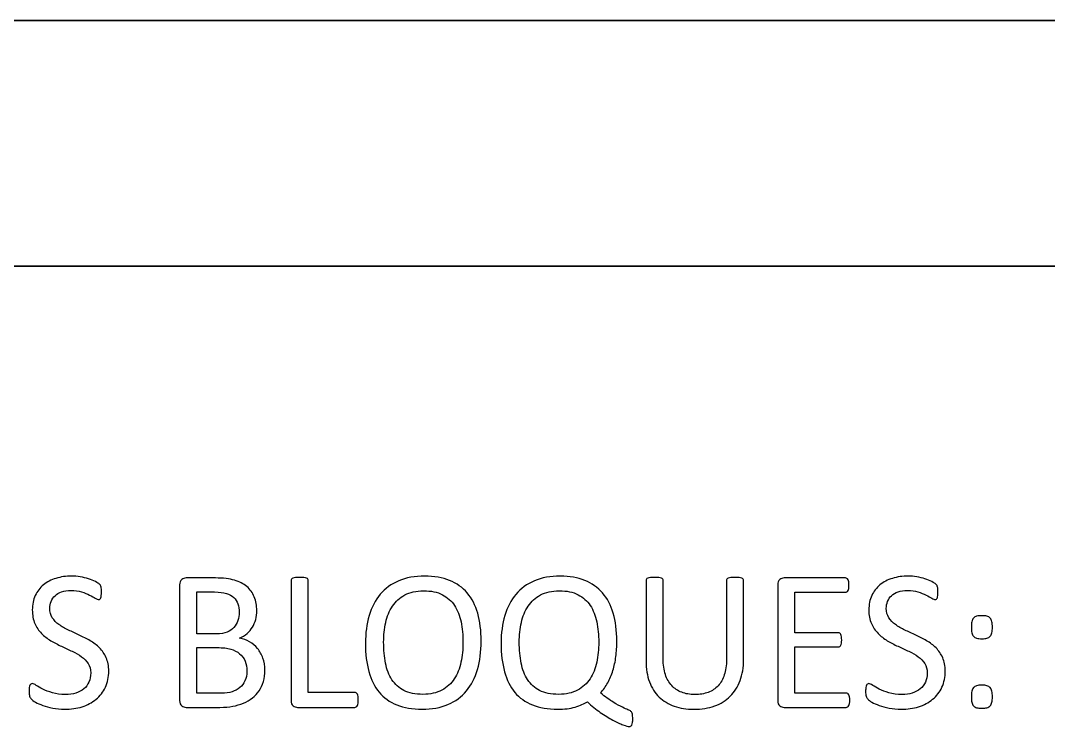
# Model space of a CAD drawing. Extents: x 699 to 13006, y 967 to 6587.
# Drawn here: x 5982 to 6585, y 3001 to 3415 of the extents above; entities that cross this region are included whole.
import ezdxf

# ---------------------------------------------------------------- set-up
doc = ezdxf.new("R2010")
doc.units = 0
doc.layers.add('Plantilla_LASERCUT_Illustrator_V2.0', color=7, linetype='CONTINUOUS')

msp = doc.modelspace()

# ---------------------------------------------------------------- linework, layer by layer
at = {"layer": 'Plantilla_LASERCUT_Illustrator_V2.0', "color": 7}
for points in [[(5335.145367, 3415.04674), (5335.145367, 3415.04674), (9154.930271, 3415.04674)], [(5335.145367, 3271.046743), (5335.145367, 3271.046743), (8947.684276, 3271.046743)], [(6250.253744, 3067.638548)], [(6109.748247, 3063.420248)], [(6551.425636, 3062.716648)], [(6032.636549, 3041.622849)], [(6124.482247, 3041.359249)], [(6522.597537, 3041.622849)], [(6240.440744, 3038.956549)], [(6319.951342, 3038.986049)], [(6113.937247, 3028.117249)], [(6180.146345, 3018.91785)], [(6468.017438, 3018.65415)], [(6551.425636, 3021.993649)], [(6340.810341, 3008.57605)]]:
    msp.add_lwpolyline(points, close=True, dxfattribs=at)
for points in [[(6075.673248, 3084.250248), (6075.673248, 3016.63225)], [(6096.650248, 3088.351248), (6079.423248, 3088.351248)], [(6140.947346, 3086.827848), (6140.947346, 3016.63285)], [(6178.212346, 3021.261849), (6151.025346, 3021.261849), (6151.025346, 3086.827848)], [(6348.837641, 3086.827948), (6348.837641, 3039.776949)], [(6358.857641, 3041.007949), (6358.857641, 3086.827948)], [(6395.94664, 3086.827948), (6395.94664, 3040.479949)], [(6405.96664, 3040.538949), (6405.96664, 3086.827948)], [(6425.947439, 3084.250148), (6425.947439, 3016.63315)], [(6465.673438, 3088.351148), (6429.697439, 3088.351148)], [(6097.150248, 3055.597249), (6085.693248, 3055.597249), (6085.693248, 3080.148248), (6096.098248, 3080.148248)], [(6461.455438, 3056.183149), (6436.025439, 3056.183149), (6436.025439, 3079.972148), (6465.673438, 3079.972148)], [(6100.312247, 3020.851249), (6085.693248, 3020.851249), (6085.693248, 3047.570249), (6097.739248, 3047.570249)], [(6466.083438, 3020.910149), (6436.025439, 3020.910149), (6436.025439, 3048.039149), (6461.455438, 3048.039149)], [(6079.423248, 3012.53125), (6099.228248, 3012.53125)], [(6144.697346, 3012.53085), (6178.212346, 3012.53085)], [(6429.697439, 3012.53115), (6466.083438, 3012.53115)]]:
    msp.add_lwpolyline(points, dxfattribs=at)
for points in [[(6012.39255, 3089.464848), (6009.11155, 3089.464848), (6006.05355, 3089.024848), (6003.22255, 3088.145848)], [(6017.46055, 3089.024848), (6015.76155, 3089.317848), (6014.07155, 3089.464848), (6012.39255, 3089.464848)], [(6022.265549, 3087.852848), (6020.761549, 3088.341848), (6019.15955, 3088.731848), (6017.46055, 3089.024848)], [(6143.583346, 3088.556848), (6142.919346, 3088.458848), (6142.392346, 3088.341848), (6142.001346, 3088.204848)], [(6145.986346, 3088.702848), (6145.048346, 3088.702848), (6144.247346, 3088.652848), (6143.583346, 3088.556848)], [(6148.417346, 3088.556848), (6147.773346, 3088.652848), (6146.962346, 3088.702848), (6145.986346, 3088.702848)], [(6149.970346, 3088.204848), (6149.579346, 3088.341848), (6149.062346, 3088.458848), (6148.417346, 3088.556848)], [(6219.169745, 3089.464548), (6213.387745, 3089.464548), (6208.329745, 3088.535548), (6203.993745, 3086.681548)], [(6233.759744, 3086.945548), (6229.618744, 3088.623548), (6224.754744, 3089.464548), (6219.169745, 3089.464548)], [(6298.622343, 3089.465048), (6292.841343, 3089.465048), (6287.783343, 3088.536048), (6283.447343, 3086.681048)], [(6312.949342, 3086.945048), (6308.827342, 3088.624048), (6304.052342, 3089.465048), (6298.622343, 3089.465048)], [(6351.415641, 3088.556948), (6350.790641, 3088.458948), (6350.282641, 3088.341948), (6349.892641, 3088.204948)], [(6353.876641, 3088.702948), (6352.860641, 3088.702948), (6352.040641, 3088.652948), (6351.415641, 3088.556948)], [(6356.278641, 3088.556948), (6355.614641, 3088.652948), (6354.814641, 3088.702948), (6353.876641, 3088.702948)], [(6357.831641, 3088.204948), (6357.460641, 3088.341948), (6356.942641, 3088.458948), (6356.278641, 3088.556948)], [(6398.55464, 3088.556948), (6397.90964, 3088.458948), (6397.39164, 3088.341948), (6397.00164, 3088.204948)], [(6400.98664, 3088.702948), (6400.00864, 3088.702948), (6399.19864, 3088.652948), (6398.55464, 3088.556948)], [(6403.35964, 3088.556948), (6402.71464, 3088.652948), (6401.92364, 3088.702948), (6400.98664, 3088.702948)], [(6404.88264, 3088.204948), (6404.51064, 3088.341948), (6404.00364, 3088.458948), (6403.35964, 3088.556948)], [(6502.353537, 3089.464848), (6499.072538, 3089.464848), (6496.014538, 3089.024848), (6493.183538, 3088.145848)], [(6507.421537, 3089.024848), (6505.722537, 3089.317848), (6504.032537, 3089.464848), (6502.353537, 3089.464848)], [(6512.226537, 3087.852848), (6510.722537, 3088.341848), (6509.120537, 3088.731848), (6507.421537, 3089.024848)], [(5995.89855, 3084.308848), (5993.84755, 3082.628848), (5992.24555, 3080.548848), (5991.09355, 3078.067848)], [(6003.22255, 3088.145848), (6000.38955, 3087.267848), (5997.94855, 3085.986848), (5995.89855, 3084.308848)], [(6026.279549, 3086.212848), (6025.107549, 3086.817848), (6023.768549, 3087.363848), (6022.265549, 3087.852848)], [(6028.593549, 3084.747848), (6028.221549, 3085.118848), (6027.450549, 3085.605848), (6026.279549, 3086.212848)], [(6029.325549, 3083.868848), (6029.208549, 3084.082848), (6028.964549, 3084.375848), (6028.593549, 3084.747848)], [(6029.618549, 3083.048848), (6029.540549, 3083.379848), (6029.443549, 3083.653848), (6029.325549, 3083.868848)], [(6029.794549, 3081.847848), (6029.755549, 3082.315848), (6029.696549, 3082.716848), (6029.618549, 3083.048848)], [(6076.875248, 3087.443248), (6076.073248, 3086.837248), (6075.673248, 3085.773248), (6075.673248, 3084.250248)], [(6079.423248, 3088.351248), (6078.524248, 3088.351248), (6077.675248, 3088.048248), (6076.875248, 3087.443248)], [(6107.783247, 3087.062248), (6104.892247, 3087.921248), (6101.181247, 3088.351248), (6096.650248, 3088.351248)], [(6115.019247, 3083.312248), (6113.086247, 3084.953248), (6110.673247, 3086.203248), (6107.783247, 3087.062248)], [(6119.384247, 3077.277248), (6118.407247, 3079.659248), (6116.953247, 3081.672248), (6115.019247, 3083.312248)], [(6141.181346, 3087.647848), (6141.024346, 3087.413848), (6140.947346, 3087.140848), (6140.947346, 3086.827848)], [(6142.001346, 3088.204848), (6141.610346, 3088.066848), (6141.337346, 3087.882848), (6141.181346, 3087.647848)], [(6150.791346, 3087.647848), (6150.634346, 3087.882848), (6150.360346, 3088.066848), (6149.970346, 3088.204848)], [(6151.025346, 3086.827848), (6151.025346, 3087.140848), (6150.946346, 3087.413848), (6150.791346, 3087.647848)], [(6203.993745, 3086.681548), (6199.657745, 3084.825548), (6196.044745, 3082.189548), (6193.153745, 3078.771548)], [(6244.101744, 3079.591548), (6241.347744, 3082.814548), (6237.899744, 3085.265548), (6233.759744, 3086.945548)], [(6283.447343, 3086.681048), (6279.111343, 3084.826048), (6275.497343, 3082.189048), (6272.607343, 3078.771048)], [(6323.320342, 3079.592048), (6320.526342, 3082.814048), (6317.069342, 3085.265048), (6312.949342, 3086.945048)], [(6349.071641, 3087.647948), (6348.915641, 3087.413948), (6348.837641, 3087.139948), (6348.837641, 3086.827948)], [(6349.892641, 3088.204948), (6349.501641, 3088.066948), (6349.227641, 3087.882948), (6349.071641, 3087.647948)], [(6358.622641, 3087.647948), (6358.466641, 3087.882948), (6358.202641, 3088.066948), (6357.831641, 3088.204948)], [(6358.857641, 3086.827948), (6358.857641, 3087.139948), (6358.778641, 3087.413948), (6358.622641, 3087.647948)], [(6396.18164, 3087.647948), (6396.02464, 3087.413948), (6395.94664, 3087.139948), (6395.94664, 3086.827948)], [(6397.00164, 3088.204948), (6396.61064, 3088.066948), (6396.33764, 3087.882948), (6396.18164, 3087.647948)], [(6405.70264, 3087.647948), (6405.52764, 3087.882948), (6405.25364, 3088.066948), (6404.88264, 3088.204948)], [(6405.96664, 3086.827948), (6405.96664, 3087.139948), (6405.87864, 3087.413948), (6405.70264, 3087.647948)], [(6427.148439, 3087.443148), (6426.347439, 3086.837148), (6425.947439, 3085.773148), (6425.947439, 3084.250148)], [(6429.697439, 3088.351148), (6428.798439, 3088.351148), (6427.948439, 3088.049148), (6427.148439, 3087.443148)], [(6466.523438, 3088.117148), (6466.268438, 3088.272148), (6465.985438, 3088.351148), (6465.673438, 3088.351148)], [(6467.138438, 3087.355148), (6466.981438, 3087.707148), (6466.776438, 3087.961148), (6466.523438, 3088.117148)], [(6467.519438, 3086.037148), (6467.421438, 3086.564148), (6467.294438, 3087.004148), (6467.138438, 3087.355148)], [(6467.665438, 3084.074148), (6467.665438, 3084.855148), (6467.616438, 3085.509148), (6467.519438, 3086.037148)], [(6467.519438, 3082.228148), (6467.616438, 3082.756148), (6467.665438, 3083.371148), (6467.665438, 3084.074148)], [(6485.859538, 3084.308848), (6483.808538, 3082.628848), (6482.206538, 3080.548848), (6481.054538, 3078.067848)], [(6493.183538, 3088.145848), (6490.350538, 3087.267848), (6487.909538, 3085.986848), (6485.859538, 3084.308848)], [(6516.240537, 3086.212848), (6515.068537, 3086.817848), (6513.729537, 3087.363848), (6512.226537, 3087.852848)], [(6518.554537, 3084.747848), (6518.182537, 3085.118848), (6517.411537, 3085.605848), (6516.240537, 3086.212848)], [(6519.286537, 3083.868848), (6519.169537, 3084.082848), (6518.925537, 3084.375848), (6518.554537, 3084.747848)], [(6519.579537, 3083.048848), (6519.501537, 3083.379848), (6519.404537, 3083.653848), (6519.286537, 3083.868848)], [(6519.755537, 3081.847848), (6519.716537, 3082.315848), (6519.657537, 3082.716848), (6519.579537, 3083.048848)], [(5991.09355, 3078.067848), (5989.94055, 3075.586848), (5989.36555, 3072.765848), (5989.36555, 3069.601848)], [(6000.38055, 3074.640848), (6000.88755, 3075.929848), (6001.64955, 3077.042848), (6002.66555, 3077.979848)], [(6002.66555, 3077.979848), (6003.68055, 3078.917848), (6004.96955, 3079.669848), (6006.53255, 3080.235848)], [(6006.53255, 3080.235848), (6008.09455, 3080.801848), (6009.93155, 3081.085848), (6012.04055, 3081.085848)], [(6012.04055, 3081.085848), (6014.30555, 3081.085848), (6016.34755, 3080.801848), (6018.16355, 3080.235848)], [(6018.16355, 3080.235848), (6019.98055, 3079.669848), (6021.552549, 3079.043848), (6022.880549, 3078.360848)], [(6022.880549, 3078.360848), (6024.208549, 3077.677848), (6025.331549, 3077.061848), (6026.249549, 3076.515848)], [(6026.249549, 3076.515848), (6027.167549, 3075.967848), (6027.841549, 3075.694848), (6028.271549, 3075.694848)], [(6029.003549, 3075.958848), (6029.218549, 3076.134848), (6029.384549, 3076.406848), (6029.501549, 3076.778848)], [(6029.501549, 3076.778848), (6029.618549, 3077.149848), (6029.706549, 3077.607848), (6029.765549, 3078.155848)], [(6029.765549, 3078.155848), (6029.823549, 3078.702848), (6029.853549, 3079.327848), (6029.853549, 3080.030848)], [(6029.853549, 3080.030848), (6029.853549, 3080.771848), (6029.833549, 3081.378848), (6029.794549, 3081.847848)], [(6096.098248, 3080.148248), (6098.982248, 3080.148248), (6101.300247, 3079.875248), (6103.054247, 3079.328248)], [(6103.054247, 3079.328248), (6104.807247, 3078.780248), (6106.230247, 3077.989248), (6107.321247, 3076.955248)], [(6107.321247, 3076.955248), (6108.413247, 3075.920248), (6109.211247, 3074.660248), (6109.718247, 3073.175248)], [(6120.849247, 3069.191248), (6120.849247, 3072.199248), (6120.360247, 3074.894248), (6119.384247, 3077.277248)], [(6193.153745, 3078.771548), (6190.262745, 3075.352548), (6188.094745, 3071.202548), (6186.649745, 3066.320548)], [(6200.325745, 3071.827548), (6202.178745, 3074.561548), (6204.586745, 3076.749548), (6207.552745, 3078.390548)], [(6207.552745, 3078.390548), (6210.516745, 3080.031548), (6214.184745, 3080.851548), (6218.554745, 3080.851548)], [(6218.554745, 3080.851548), (6222.923744, 3080.851548), (6226.590744, 3080.089548), (6229.555744, 3078.566548)], [(6229.555744, 3078.566548), (6232.519744, 3077.042548), (6234.890744, 3074.923548), (6236.665744, 3072.208548)], [(6250.253744, 3067.638548), (6248.905744, 3072.384548), (6246.855744, 3076.368548), (6244.101744, 3079.591548)], [(6272.607343, 3078.771048), (6269.716343, 3075.352048), (6267.548343, 3071.213048), (6266.103343, 3066.349048)], [(6279.785343, 3071.857048), (6281.640343, 3074.611048), (6284.052343, 3076.799048), (6287.021343, 3078.420048)], [(6287.021343, 3078.420048), (6289.989343, 3080.040048), (6293.661343, 3080.851048), (6298.037343, 3080.851048)], [(6298.037343, 3080.851048), (6302.411342, 3080.851048), (6306.083342, 3080.090048), (6309.052342, 3078.566048)], [(6309.052342, 3078.566048), (6312.020342, 3077.043048), (6314.393342, 3074.924048), (6316.171342, 3072.209048)], [(6329.619342, 3067.668048), (6328.212342, 3072.393048), (6326.112342, 3076.369048), (6323.320342, 3079.592048)], [(6465.673438, 3079.972148), (6465.985438, 3079.972148), (6466.268438, 3080.050148), (6466.523438, 3080.207148)], [(6466.523438, 3080.207148), (6466.776438, 3080.362148), (6466.981438, 3080.607148), (6467.138438, 3080.939148)], [(6467.138438, 3080.939148), (6467.294438, 3081.270148), (6467.421438, 3081.701148), (6467.519438, 3082.228148)], [(6481.054538, 3078.067848), (6479.901538, 3075.586848), (6479.326538, 3072.765848), (6479.326538, 3069.601848)], [(6490.341538, 3074.640848), (6490.848538, 3075.929848), (6491.610538, 3077.042848), (6492.626538, 3077.979848)], [(6492.626538, 3077.979848), (6493.641538, 3078.917848), (6494.930538, 3079.669848), (6496.493538, 3080.235848)], [(6496.493538, 3080.235848), (6498.055538, 3080.801848), (6499.892538, 3081.085848), (6502.001537, 3081.085848)], [(6502.001537, 3081.085848), (6504.266537, 3081.085848), (6506.308537, 3080.801848), (6508.124537, 3080.235848)], [(6508.124537, 3080.235848), (6509.941537, 3079.669848), (6511.513537, 3079.043848), (6512.841537, 3078.360848)], [(6512.841537, 3078.360848), (6514.169537, 3077.677848), (6515.292537, 3077.061848), (6516.210537, 3076.515848)], [(6516.210537, 3076.515848), (6517.128537, 3075.967848), (6517.802537, 3075.694848), (6518.232537, 3075.694848)], [(6518.964537, 3075.958848), (6519.179537, 3076.134848), (6519.345537, 3076.406848), (6519.462537, 3076.778848)], [(6519.462537, 3076.778848), (6519.579537, 3077.149848), (6519.667537, 3077.607848), (6519.726537, 3078.155848)], [(6519.726537, 3078.155848), (6519.784537, 3078.702848), (6519.814537, 3079.327848), (6519.814537, 3080.030848)], [(6519.814537, 3080.030848), (6519.814537, 3080.771848), (6519.794537, 3081.378848), (6519.755537, 3081.847848)], [(5999.61855, 3070.538848), (5999.61855, 3071.982848), (5999.87255, 3073.351848), (6000.38055, 3074.640848)], [(6001.08355, 3065.089848), (6000.10655, 3066.612848), (5999.61855, 3068.429848), (5999.61855, 3070.538848)], [(6028.271549, 3075.694848), (6028.544549, 3075.694848), (6028.788549, 3075.782848), (6029.003549, 3075.958848)], [(6109.718247, 3073.175248), (6110.225247, 3071.690248), (6110.478247, 3070.031248), (6110.478247, 3068.195248)], [(6196.345745, 3062.247548), (6197.145745, 3065.900548), (6198.472745, 3069.093548), (6200.325745, 3071.827548)], [(6236.665744, 3072.208548), (6238.440744, 3069.492548), (6239.708744, 3066.290548), (6240.469744, 3062.599548)], [(6275.800343, 3062.277048), (6276.601343, 3065.910048), (6277.929343, 3069.103048), (6279.785343, 3071.857048)], [(6316.171342, 3072.209048), (6317.948342, 3069.493048), (6319.218342, 3066.300048), (6319.980342, 3062.629048)], [(6489.579538, 3070.538848), (6489.579538, 3071.982848), (6489.833538, 3073.351848), (6490.341538, 3074.640848)], [(6491.044538, 3065.089848), (6490.067538, 3066.612848), (6489.579538, 3068.429848), (6489.579538, 3070.538848)], [(6518.232537, 3075.694848), (6518.505537, 3075.694848), (6518.749537, 3075.782848), (6518.964537, 3075.958848)], [(5989.36555, 3069.601848), (5989.36555, 3066.515848), (5989.86355, 3063.867848), (5990.85955, 3061.661848)], [(6004.98055, 3061.046848), (6003.35855, 3062.218848), (6002.05955, 3063.565848), (6001.08355, 3065.089848)], [(6110.478247, 3068.195248), (6110.478247, 3066.554248), (6110.234247, 3064.963248), (6109.748247, 3063.420248)], [(6120.205247, 3064.035248), (6120.634247, 3065.675248), (6120.849247, 3067.394248), (6120.849247, 3069.191248)], [(6186.649745, 3066.320548), (6185.204745, 3061.436548), (6184.482745, 3056.007549), (6184.482745, 3050.031549)], [(6252.274744, 3051.320549), (6252.274744, 3057.451549), (6251.601744, 3062.892548), (6250.253744, 3067.638548)], [(6266.103343, 3066.349048), (6264.657343, 3061.486048), (6263.935343, 3056.046049), (6263.935343, 3050.031049)], [(6331.728342, 3051.379049), (6331.728342, 3057.511049), (6331.025342, 3062.941048), (6329.619342, 3067.668048)], [(6479.326538, 3069.601848), (6479.326538, 3066.515848), (6479.824538, 3063.867848), (6480.820538, 3061.661848)], [(6494.941538, 3061.046848), (6493.319538, 3062.218848), (6492.020538, 3063.565848), (6491.044538, 3065.089848)], [(6540.614636, 3064.825648), (6540.146636, 3064.298648), (6539.823637, 3063.595648), (6539.648637, 3062.716648)], [(6542.489636, 3065.939648), (6541.708636, 3065.724648), (6541.083636, 3065.353648), (6540.614636, 3064.825648)], [(6545.536636, 3066.261648), (6544.286636, 3066.261648), (6543.270636, 3066.153648), (6542.489636, 3065.939648)], [(6548.525636, 3065.939648), (6547.743636, 3066.153648), (6546.747636, 3066.261648), (6545.536636, 3066.261648)], [(6550.429636, 3064.825648), (6549.940636, 3065.353648), (6549.305636, 3065.724648), (6548.525636, 3065.939648)], [(6551.425636, 3062.716648), (6551.249636, 3063.595648), (6550.917636, 3064.298648), (6550.429636, 3064.825648)], [(5990.85955, 3061.661848), (5991.85555, 3059.454849), (5993.15355, 3057.530849), (5994.75555, 3055.890849)], [(6010.51755, 3057.823849), (6008.44655, 3058.799849), (6006.60055, 3059.874849), (6004.98055, 3061.046848)], [(6107.439247, 3059.377249), (6106.386247, 3058.224249), (6105.061247, 3057.305249), (6103.463247, 3056.623249)], [(6109.748247, 3063.420248), (6109.260247, 3061.876248), (6108.490247, 3060.528248), (6107.439247, 3059.377249)], [(6115.136247, 3055.773249), (6116.405247, 3056.866249), (6117.460247, 3058.107249), (6118.300247, 3059.494249)], [(6118.300247, 3059.494249), (6119.140247, 3060.880248), (6119.774247, 3062.394248), (6120.205247, 3064.035248)], [(6195.146745, 3050.734549), (6195.146745, 3054.756549), (6195.545745, 3058.594549), (6196.345745, 3062.247548)], [(6240.469744, 3062.599548), (6241.230744, 3058.908549), (6241.610744, 3054.913549), (6241.610744, 3050.617549)], [(6274.599343, 3050.734049), (6274.599343, 3054.797049), (6274.999343, 3058.644049), (6275.800343, 3062.277048)], [(6319.980342, 3062.629048), (6320.742342, 3058.957049), (6321.123342, 3054.972049), (6321.123342, 3050.676049)], [(6480.820538, 3061.661848), (6481.816538, 3059.454849), (6483.114538, 3057.530849), (6484.716538, 3055.890849)], [(6500.478537, 3057.823849), (6498.407538, 3058.799849), (6496.561538, 3059.874849), (6494.941538, 3061.046848)], [(6539.648637, 3062.716648), (6539.472637, 3061.837648), (6539.384637, 3060.733648), (6539.384637, 3059.405649)], [(6539.384637, 3059.405649), (6539.384637, 3058.154649), (6539.472637, 3057.100649), (6539.648637, 3056.241649)], [(6551.689636, 3059.405649), (6551.689636, 3060.733648), (6551.601636, 3061.837648), (6551.425636, 3062.716648)], [(6551.425636, 3056.241649), (6551.601636, 3057.100649), (6551.689636, 3058.154649), (6551.689636, 3059.405649)], [(5994.75555, 3055.890849), (5996.35655, 3054.249849), (5998.17355, 3052.822849), (6000.20455, 3051.612849)], [(6016.84555, 3054.864849), (6014.69655, 3055.860849), (6012.58755, 3056.847849), (6010.51755, 3057.823849)], [(6023.173549, 3051.583849), (6021.102549, 3052.774849), (6018.99355, 3053.868849), (6016.84555, 3054.864849)], [(6103.463247, 3056.623249), (6101.865247, 3055.939249), (6099.761248, 3055.597249), (6097.150248, 3055.597249)], [(6110.771247, 3053.078249), (6112.412247, 3053.781249), (6113.866247, 3054.679249), (6115.136247, 3055.773249)], [(6116.572247, 3050.939249), (6114.774247, 3051.973249), (6112.841247, 3052.687249), (6110.771247, 3053.078249)], [(6462.304438, 3055.920149), (6462.050438, 3056.095149), (6461.767438, 3056.183149), (6461.455438, 3056.183149)], [(6462.949438, 3055.187149), (6462.773438, 3055.500149), (6462.558438, 3055.744149), (6462.304438, 3055.920149)], [(6463.330438, 3053.898149), (6463.251438, 3054.445149), (6463.124438, 3054.874149), (6462.949438, 3055.187149)], [(6463.447438, 3051.965149), (6463.447438, 3052.706149), (6463.407438, 3053.350149), (6463.330438, 3053.898149)], [(6484.716538, 3055.890849), (6486.317538, 3054.249849), (6488.134538, 3052.822849), (6490.165538, 3051.612849)], [(6506.806537, 3054.864849), (6504.657537, 3055.860849), (6502.548537, 3056.847849), (6500.478537, 3057.823849)], [(6513.134537, 3051.583849), (6511.063537, 3052.774849), (6508.954537, 3053.868849), (6506.806537, 3054.864849)], [(6539.648637, 3056.241649), (6539.823637, 3055.382649), (6540.146636, 3054.689649), (6540.614636, 3054.161649)], [(6540.614636, 3054.161649), (6541.083636, 3053.634649), (6541.708636, 3053.262649), (6542.489636, 3053.048649)], [(6542.489636, 3053.048649), (6543.270636, 3052.833649), (6544.286636, 3052.726649), (6545.536636, 3052.726649)], [(6545.536636, 3052.726649), (6546.747636, 3052.726649), (6547.743636, 3052.833649), (6548.525636, 3053.048649)], [(6548.525636, 3053.048649), (6549.305636, 3053.262649), (6549.940636, 3053.634649), (6550.429636, 3054.161649)], [(6550.429636, 3054.161649), (6550.917636, 3054.689649), (6551.249636, 3055.382649), (6551.425636, 3056.241649)], [(6000.20455, 3051.612849), (6002.23555, 3050.401849), (6004.32555, 3049.298849), (6006.47455, 3048.302849)], [(6006.47455, 3048.302849), (6008.62255, 3047.306849), (6010.72255, 3046.329849), (6012.77355, 3045.372849)], [(6028.710549, 3047.364849), (6027.089549, 3048.984849), (6025.243549, 3050.391849), (6023.173549, 3051.583849)], [(6032.636549, 3041.622849), (6031.640549, 3043.828849), (6030.331549, 3045.743849), (6028.710549, 3047.364849)], [(6097.739248, 3047.570249), (6100.896247, 3047.570249), (6103.518247, 3047.267249), (6105.604247, 3046.662249)], [(6105.604247, 3046.662249), (6107.690247, 3046.055249), (6109.424247, 3045.168249), (6110.809247, 3043.996249)], [(6121.289247, 3046.984249), (6119.941247, 3048.586249), (6118.368247, 3049.904249), (6116.572247, 3050.939249)], [(6124.482247, 3041.359249), (6123.700247, 3043.506249), (6122.636247, 3045.381249), (6121.289247, 3046.984249)], [(6184.482745, 3050.031549), (6184.482745, 3043.781549), (6185.145745, 3038.253549), (6186.474745, 3033.449549)], [(6196.257745, 3038.429549), (6195.516745, 3042.179549), (6195.146745, 3046.281549), (6195.146745, 3050.734549)], [(6241.610744, 3050.617549), (6241.610744, 3046.515549), (6241.219744, 3042.627549), (6240.440744, 3038.956549)], [(6250.107744, 3034.738549), (6251.551744, 3039.659549), (6252.274744, 3045.187549), (6252.274744, 3051.320549)], [(6263.935343, 3050.031049), (6263.935343, 3043.781049), (6264.599343, 3038.244049), (6265.927343, 3033.420049)], [(6275.712343, 3038.459049), (6274.970343, 3042.188049), (6274.599343, 3046.281049), (6274.599343, 3050.734049)], [(6321.123342, 3050.676049), (6321.123342, 3046.574049), (6320.731342, 3042.678049), (6319.951342, 3038.986049)], [(6331.171342, 3042.297049), (6331.542342, 3045.187049), (6331.728342, 3048.215049), (6331.728342, 3051.379049)], [(6461.455438, 3048.039149), (6461.767438, 3048.039149), (6462.050438, 3048.106149), (6462.304438, 3048.244149)], [(6462.304438, 3048.244149), (6462.558438, 3048.381149), (6462.773438, 3048.604149), (6462.949438, 3048.918149)], [(6462.949438, 3048.918149), (6463.124438, 3049.230149), (6463.251438, 3049.640149), (6463.330438, 3050.148149)], [(6463.330438, 3050.148149), (6463.407438, 3050.655149), (6463.447438, 3051.261149), (6463.447438, 3051.965149)], [(6490.165538, 3051.612849), (6492.196538, 3050.401849), (6494.286538, 3049.298849), (6496.435538, 3048.302849)], [(6496.435538, 3048.302849), (6498.583538, 3047.306849), (6500.683537, 3046.329849), (6502.734537, 3045.372849)], [(6518.671537, 3047.364849), (6517.050537, 3048.984849), (6515.204537, 3050.391849), (6513.134537, 3051.583849)], [(6522.597537, 3041.622849), (6521.601537, 3043.828849), (6520.292537, 3045.743849), (6518.671537, 3047.364849)], [(6012.77355, 3045.372849), (6014.82455, 3044.414849), (6016.64955, 3043.359849), (6018.25155, 3042.208849)], [(6018.25155, 3042.208849), (6019.85255, 3041.056849), (6021.141549, 3039.718849), (6022.118549, 3038.194849)], [(6034.130549, 3033.800849), (6034.130549, 3036.808849), (6033.632549, 3039.415849), (6032.636549, 3041.622849)], [(6110.809247, 3043.996249), (6112.193247, 3042.824249), (6113.245247, 3041.379249), (6113.966247, 3039.660249)], [(6125.654247, 3034.269249), (6125.654247, 3036.847249), (6125.263247, 3039.211249), (6124.482247, 3041.359249)], [(6329.414342, 3034.094049), (6330.214342, 3036.672049), (6330.800342, 3039.405049), (6331.171342, 3042.297049)], [(6360.146641, 3031.807949), (6359.286641, 3034.424949), (6358.857641, 3037.491949), (6358.857641, 3041.007949)], [(6395.94664, 3040.479949), (6395.94664, 3037.081949), (6395.52664, 3034.112949), (6394.68764, 3031.573949)], [(6403.94564, 3028.204949), (6405.29264, 3031.816949), (6405.96664, 3035.929949), (6405.96664, 3040.538949)], [(6502.734537, 3045.372849), (6504.785537, 3044.414849), (6506.610537, 3043.359849), (6508.212537, 3042.208849)], [(6508.212537, 3042.208849), (6509.813537, 3041.056849), (6511.102537, 3039.718849), (6512.079537, 3038.194849)], [(6524.091537, 3033.800849), (6524.091537, 3036.808849), (6523.593537, 3039.415849), (6522.597537, 3041.622849)], [(6022.118549, 3038.194849), (6023.094549, 3036.671849), (6023.583549, 3034.834849), (6023.583549, 3032.686849)], [(6113.966247, 3039.660249), (6114.688247, 3037.940249), (6115.048247, 3035.948249), (6115.048247, 3033.683249)], [(6200.003745, 3028.732549), (6198.247745, 3031.447549), (6196.999745, 3034.679549), (6196.257745, 3038.429549)], [(6240.440744, 3038.956549), (6239.659744, 3035.284549), (6238.352744, 3032.051549), (6236.519744, 3029.259549)], [(6243.632744, 3022.169549), (6246.503744, 3025.626549), (6248.661744, 3029.816549), (6250.107744, 3034.738549)], [(6279.462343, 3028.762049), (6277.705343, 3031.495049), (6276.454343, 3034.728049), (6275.712343, 3038.459049)], [(6319.951342, 3038.986049), (6319.169342, 3035.295049), (6317.860342, 3032.052049), (6316.025342, 3029.260049)], [(6348.837641, 3039.776949), (6348.837641, 3035.127949), (6349.501641, 3031.025949), (6350.829641, 3027.472949)], [(6512.079537, 3038.194849), (6513.055537, 3036.671849), (6513.544537, 3034.834849), (6513.544537, 3032.686849)], [(6023.583549, 3032.686849), (6023.583549, 3030.694849), (6023.232549, 3028.916849), (6022.529549, 3027.354849)], [(6032.167549, 3024.308849), (6033.475549, 3027.081849), (6034.130549, 3030.245849), (6034.130549, 3033.800849)], [(6115.048247, 3033.683249), (6115.048247, 3031.574249), (6114.678247, 3029.718249), (6113.937247, 3028.117249)], [(6124.746247, 3027.677249), (6125.351247, 3029.689249), (6125.654247, 3031.886249), (6125.654247, 3034.269249)], [(6186.474745, 3033.449549), (6187.801745, 3028.644549), (6189.823745, 3024.620549), (6192.538745, 3021.378549)], [(6207.055745, 3022.404549), (6204.108745, 3023.907549), (6201.758745, 3026.016549), (6200.003745, 3028.732549)], [(6236.519744, 3029.259549), (6234.686744, 3026.466549), (6232.267744, 3024.249549), (6229.263744, 3022.609549)], [(6265.927343, 3033.420049), (6267.255343, 3028.595049), (6269.276343, 3024.562049), (6271.992343, 3021.320049)], [(6286.523343, 3022.404049), (6283.573343, 3023.907049), (6281.220343, 3026.027049), (6279.462343, 3028.762049)], [(6316.025342, 3029.260049), (6314.188342, 3026.467049), (6311.767342, 3024.250049), (6308.759342, 3022.609049)], [(6326.396342, 3026.945049), (6327.606342, 3029.133049), (6328.612342, 3031.515049), (6329.414342, 3034.094049)], [(6363.866641, 3025.274949), (6362.245641, 3027.012949), (6361.005641, 3029.190949), (6360.146641, 3031.807949)], [(6394.68764, 3031.573949), (6393.84664, 3029.033949), (6392.63664, 3026.905949), (6391.05464, 3025.186949)], [(6513.544537, 3032.686849), (6513.544537, 3030.694849), (6513.193537, 3028.916849), (6512.490537, 3027.354849)], [(6522.128537, 3024.308849), (6523.436537, 3027.081849), (6524.091537, 3030.245849), (6524.091537, 3033.800849)], [(5987.60755, 3024.102849), (5987.52855, 3023.536849), (5987.49055, 3022.822849), (5987.49055, 3021.964849)], [(5987.95855, 3025.479849), (5987.80255, 3025.128849), (5987.68455, 3024.668849), (5987.60755, 3024.102849)], [(5988.54455, 3026.212849), (5988.31055, 3026.074849), (5988.11455, 3025.831849), (5987.95855, 3025.479849)], [(5989.36555, 3026.417849), (5989.05255, 3026.417849), (5988.77955, 3026.349849), (5988.54455, 3026.212849)], [(5991.67955, 3025.421849), (5990.68355, 3026.085849), (5989.91155, 3026.417849), (5989.36555, 3026.417849)], [(5995.51755, 3023.253849), (5993.95455, 3024.034849), (5992.67555, 3024.756849), (5991.67955, 3025.421849)], [(6001.17155, 3021.056849), (5998.96455, 3021.738849), (5997.07955, 3022.471849), (5995.51755, 3023.253849)], [(6019.51155, 3023.399849), (6018.20255, 3022.324849), (6016.64055, 3021.495849), (6014.82455, 3020.909849)], [(6022.529549, 3027.354849), (6021.825549, 3025.792849), (6020.819549, 3024.474849), (6019.51155, 3023.399849)], [(6026.718549, 3017.24785), (6029.042549, 3019.18185), (6030.858549, 3021.533849), (6032.167549, 3024.308849)], [(6110.867247, 3024.103249), (6109.561247, 3023.028249), (6108.050247, 3022.218249), (6106.336247, 3021.672249)], [(6113.937247, 3028.117249), (6113.196247, 3026.514249), (6112.173247, 3025.177249), (6110.867247, 3024.103249)], [(6122.197247, 3022.257249), (6123.290247, 3023.859249), (6124.140247, 3025.665249), (6124.746247, 3027.677249)], [(6218.144745, 3020.148549), (6213.696745, 3020.148549), (6210.000745, 3020.900549), (6207.055745, 3022.404549)], [(6229.263744, 3022.609549), (6226.258744, 3020.968549), (6222.552744, 3020.148549), (6218.144745, 3020.148549)], [(6297.626343, 3020.148049), (6293.173343, 3020.148049), (6289.472343, 3020.900049), (6286.523343, 3022.404049)], [(6308.759342, 3022.609049), (6305.751342, 3020.969049), (6302.040342, 3020.148049), (6297.626343, 3020.148049)], [(6322.119342, 3021.027049), (6323.759342, 3022.785049), (6325.185342, 3024.757049), (6326.396342, 3026.945049)], [(6350.829641, 3027.472949), (6352.157641, 3023.917949), (6354.052641, 3020.958949), (6356.513641, 3018.59595)], [(6369.726641, 3021.348949), (6367.441641, 3022.227949), (6365.487641, 3023.536949), (6363.866641, 3025.274949)], [(6391.05464, 3025.186949), (6389.47264, 3023.467949), (6387.53864, 3022.178949), (6385.25364, 3021.319949)], [(6398.17364, 3019.03495), (6400.67364, 3021.533949), (6402.59764, 3024.591949), (6403.94564, 3028.204949)], [(6477.568538, 3024.102849), (6477.489538, 3023.536849), (6477.451538, 3022.822849), (6477.451538, 3021.964849)], [(6477.919538, 3025.479849), (6477.763538, 3025.128849), (6477.645538, 3024.668849), (6477.568538, 3024.102849)], [(6478.505538, 3026.212849), (6478.271538, 3026.074849), (6478.075538, 3025.831849), (6477.919538, 3025.479849)], [(6479.326538, 3026.417849), (6479.013538, 3026.417849), (6478.740538, 3026.349849), (6478.505538, 3026.212849)], [(6481.640538, 3025.421849), (6480.644538, 3026.085849), (6479.872538, 3026.417849), (6479.326538, 3026.417849)], [(6485.478538, 3023.253849), (6483.915538, 3024.034849), (6482.636538, 3024.756849), (6481.640538, 3025.421849)], [(6491.132538, 3021.056849), (6488.925538, 3021.738849), (6487.040538, 3022.471849), (6485.478538, 3023.253849)], [(6509.472537, 3023.399849), (6508.163537, 3022.324849), (6506.601537, 3021.495849), (6504.785537, 3020.909849)], [(6512.490537, 3027.354849), (6511.786537, 3025.792849), (6510.780537, 3024.474849), (6509.472537, 3023.399849)], [(6516.679537, 3017.24785), (6519.003537, 3019.18185), (6520.819537, 3021.533849), (6522.128537, 3024.308849)], [(6540.614636, 3024.073649), (6540.146636, 3023.566649), (6539.823637, 3022.872649), (6539.648637, 3021.993649)], [(6542.489636, 3025.187649), (6541.708636, 3024.952649), (6541.083636, 3024.580649), (6540.614636, 3024.073649)], [(6545.536636, 3025.538649), (6544.286636, 3025.538649), (6543.270636, 3025.421649), (6542.489636, 3025.187649)], [(6548.525636, 3025.187649), (6547.743636, 3025.421649), (6546.747636, 3025.538649), (6545.536636, 3025.538649)], [(6550.429636, 3024.073649), (6549.940636, 3024.580649), (6549.305636, 3024.952649), (6548.525636, 3025.187649)], [(6551.425636, 3021.993649), (6551.249636, 3022.872649), (6550.917636, 3023.566649), (6550.429636, 3024.073649)], [(5987.49055, 3021.964849), (5987.49055, 3020.753849), (5987.59655, 3019.78685), (5987.81255, 3019.06385)], [(5987.81255, 3019.06385), (5988.02655, 3018.34085), (5988.35855, 3017.74585), (5988.80855, 3017.27685)], [(5988.80855, 3017.27685), (5989.25755, 3016.80885), (5990.05755, 3016.24185), (5991.21055, 3015.57785)], [(6008.81855, 3020.030849), (6005.92755, 3020.030849), (6003.37855, 3020.372849), (6001.17155, 3021.056849)], [(6014.82455, 3020.909849), (6013.00755, 3020.323849), (6011.00555, 3020.030849), (6008.81855, 3020.030849)], [(6018.51555, 3012.88285), (6021.659549, 3013.85785), (6024.393549, 3015.31385), (6026.718549, 3017.24785)], [(6075.673248, 3016.63225), (6075.673248, 3015.10925), (6076.073248, 3014.04525), (6076.875248, 3013.43925)], [(6106.336247, 3021.672249), (6104.620247, 3021.124249), (6102.612247, 3020.851249), (6100.312247, 3020.851249)], [(6113.027247, 3014.99225), (6114.961247, 3015.81225), (6116.698247, 3016.82825), (6118.242247, 3018.03925)], [(6118.242247, 3018.03925), (6119.784247, 3019.24925), (6121.103247, 3020.655249), (6122.197247, 3022.257249)], [(6140.947346, 3016.63285), (6140.947346, 3015.10885), (6141.347346, 3014.04485), (6142.148346, 3013.43885)], [(6179.121346, 3020.997849), (6178.866346, 3021.173849), (6178.564346, 3021.261849), (6178.212346, 3021.261849)], [(6179.765346, 3020.235849), (6179.589346, 3020.566849), (6179.374346, 3020.821849), (6179.121346, 3020.997849)], [(6180.146345, 3018.91785), (6180.067345, 3019.46485), (6179.941346, 3019.90385), (6179.765346, 3020.235849)], [(6180.263345, 3016.92585), (6180.263345, 3017.70685), (6180.224345, 3018.36985), (6180.146345, 3018.91785)], [(6180.146345, 3014.96285), (6180.224345, 3015.48985), (6180.263345, 3016.14385), (6180.263345, 3016.92585)], [(6192.538745, 3021.378549), (6195.253745, 3018.13555), (6198.690745, 3015.66555), (6202.851745, 3013.96655)], [(6232.821744, 3014.20055), (6237.157744, 3016.05555), (6240.761744, 3018.71255), (6243.632744, 3022.169549)], [(6271.992343, 3021.320049), (6274.706343, 3018.07705), (6278.144343, 3015.61605), (6282.304343, 3013.93705)], [(6329.619342, 3015.54905), (6327.470342, 3016.85705), (6324.970342, 3018.68305), (6322.119342, 3021.027049)], [(6356.513641, 3018.59595), (6358.974641, 3016.23095), (6361.923641, 3014.44395), (6365.361641, 3013.23395)], [(6377.431641, 3020.030949), (6374.579641, 3020.030949), (6372.011641, 3020.470949), (6369.726641, 3021.348949)], [(6385.25364, 3021.319949), (6382.96864, 3020.460949), (6380.36164, 3020.030949), (6377.431641, 3020.030949)], [(6389.03264, 3013.35095), (6392.62664, 3014.63995), (6395.67364, 3016.53495), (6398.17364, 3019.03495)], [(6425.947439, 3016.63315), (6425.947439, 3015.10915), (6426.347439, 3014.04515), (6427.148439, 3013.43915)], [(6466.933438, 3020.675149), (6466.679438, 3020.831149), (6466.395438, 3020.910149), (6466.083438, 3020.910149)], [(6467.607438, 3019.94315), (6467.411438, 3020.274149), (6467.186438, 3020.519149), (6466.933438, 3020.675149)], [(6468.017438, 3018.65415), (6467.938438, 3019.18115), (6467.802438, 3019.61115), (6467.607438, 3019.94315)], [(6468.134438, 3016.69115), (6468.134438, 3017.47215), (6468.095438, 3018.12715), (6468.017438, 3018.65415)], [(6468.017438, 3014.84515), (6468.095438, 3015.37315), (6468.134438, 3015.98815), (6468.134438, 3016.69115)], [(6477.451538, 3021.964849), (6477.451538, 3020.753849), (6477.557538, 3019.78685), (6477.773538, 3019.06385)], [(6477.773538, 3019.06385), (6477.987538, 3018.34085), (6478.319538, 3017.74585), (6478.769538, 3017.27685)], [(6478.769538, 3017.27685), (6479.218538, 3016.80885), (6480.018538, 3016.24185), (6481.171538, 3015.57785)], [(6498.779538, 3020.030849), (6495.888538, 3020.030849), (6493.339538, 3020.372849), (6491.132538, 3021.056849)], [(6504.785537, 3020.909849), (6502.968537, 3020.323849), (6500.966537, 3020.030849), (6498.779538, 3020.030849)], [(6508.476537, 3012.88285), (6511.620537, 3013.85785), (6514.354537, 3015.31385), (6516.679537, 3017.24785)], [(6539.648637, 3021.993649), (6539.472637, 3021.114649), (6539.384637, 3020.030649), (6539.384637, 3018.74165)], [(6539.384637, 3018.74165), (6539.384637, 3017.45265), (6539.472637, 3016.37765), (6539.648637, 3015.51965)], [(6551.689636, 3018.74165), (6551.689636, 3020.030649), (6551.601636, 3021.114649), (6551.425636, 3021.993649)], [(6551.425636, 3015.51965), (6551.601636, 3016.37765), (6551.689636, 3017.45265), (6551.689636, 3018.74165)], [(5991.21055, 3015.57785), (5992.36255, 3014.91285), (5993.78855, 3014.26885), (5995.48855, 3013.64385)], [(5995.48855, 3013.64385), (5997.18755, 3013.01885), (5999.12055, 3012.49285), (6001.28855, 3012.06185)], [(6001.28855, 3012.06185), (6003.45655, 3011.63285), (6005.80955, 3011.41785), (6008.34955, 3011.41785)], [(6008.34955, 3011.41785), (6011.98255, 3011.41785), (6015.37055, 3011.90685), (6018.51555, 3012.88285)], [(6076.875248, 3013.43925), (6077.675248, 3012.83325), (6078.524248, 3012.53125), (6079.423248, 3012.53125)], [(6099.228248, 3012.53125), (6102.079247, 3012.53125), (6104.608247, 3012.73625), (6106.816247, 3013.14625)], [(6106.816247, 3013.14625), (6109.023247, 3013.55625), (6111.093247, 3014.17225), (6113.027247, 3014.99225)], [(6142.148346, 3013.43885), (6142.948346, 3012.83285), (6143.798346, 3012.53085), (6144.697346, 3012.53085)], [(6178.212346, 3012.53085), (6178.564346, 3012.53085), (6178.866346, 3012.61885), (6179.121346, 3012.79485)], [(6179.121346, 3012.79485), (6179.374346, 3012.97085), (6179.589346, 3013.24285), (6179.765346, 3013.61485)], [(6179.765346, 3013.61485), (6179.941346, 3013.98585), (6180.067345, 3014.43585), (6180.146345, 3014.96285)], [(6202.851745, 3013.96655), (6207.011745, 3012.26755), (6211.942745, 3011.41755), (6217.646745, 3011.41755)], [(6217.646745, 3011.41755), (6223.426744, 3011.41755), (6228.485744, 3012.34655), (6232.821744, 3014.20055)], [(6282.304343, 3013.93705), (6286.464343, 3012.25905), (6291.395343, 3011.41805), (6297.099343, 3011.41805)], [(6297.099343, 3011.41805), (6300.966342, 3011.41805), (6304.365342, 3011.84805), (6307.294342, 3012.70705)], [(6307.294342, 3012.70705), (6310.224342, 3013.56505), (6312.645342, 3014.58205), (6314.560342, 3015.75405)], [(6314.560342, 3015.75405), (6316.981342, 3013.41005), (6319.482342, 3011.35905), (6322.060342, 3009.60105)], [(6334.951342, 3012.59005), (6333.544342, 3013.25405), (6331.767342, 3014.23905), (6329.619342, 3015.54905)], [(6338.232342, 3011.15405), (6337.450342, 3011.44705), (6336.357342, 3011.92605), (6334.951342, 3012.59005)], [(6339.990342, 3010.15805), (6339.599342, 3010.53005), (6339.013342, 3010.86105), (6338.232342, 3011.15405)], [(6365.361641, 3013.23395), (6368.798641, 3012.02395), (6372.606641, 3011.41795), (6376.786641, 3011.41795)], [(6376.786641, 3011.41795), (6381.35764, 3011.41795), (6385.43864, 3012.06195), (6389.03264, 3013.35095)], [(6427.148439, 3013.43915), (6427.948439, 3012.83315), (6428.798439, 3012.53115), (6429.697439, 3012.53115)], [(6466.083438, 3012.53115), (6466.395438, 3012.53115), (6466.679438, 3012.60915), (6466.933438, 3012.76515)], [(6466.933438, 3012.76515), (6467.186438, 3012.92115), (6467.411438, 3013.17515), (6467.607438, 3013.52715)], [(6467.607438, 3013.52715), (6467.802438, 3013.87915), (6467.938438, 3014.31815), (6468.017438, 3014.84515)], [(6481.171538, 3015.57785), (6482.323538, 3014.91285), (6483.749538, 3014.26885), (6485.449538, 3013.64385)], [(6485.449538, 3013.64385), (6487.148538, 3013.01885), (6489.081538, 3012.49285), (6491.249538, 3012.06185)], [(6491.249538, 3012.06185), (6493.417538, 3011.63285), (6495.770538, 3011.41785), (6498.310538, 3011.41785)], [(6498.310538, 3011.41785), (6501.943537, 3011.41785), (6505.331537, 3011.90685), (6508.476537, 3012.88285)], [(6539.648637, 3015.51965), (6539.823637, 3014.65965), (6540.146636, 3013.96665), (6540.614636, 3013.43965)], [(6540.614636, 3013.43965), (6541.083636, 3012.91165), (6541.708636, 3012.53965), (6542.489636, 3012.32565)], [(6542.489636, 3012.32565), (6543.270636, 3012.11265), (6544.286636, 3012.00365), (6545.536636, 3012.00365)], [(6545.536636, 3012.00365), (6546.747636, 3012.00365), (6547.743636, 3012.11265), (6548.525636, 3012.32565)], [(6548.525636, 3012.32565), (6549.305636, 3012.53965), (6549.940636, 3012.91165), (6550.429636, 3013.43965)], [(6550.429636, 3013.43965), (6550.917636, 3013.96665), (6551.249636, 3014.65965), (6551.425636, 3015.51965)], [(6322.060342, 3009.60105), (6324.638342, 3007.84405), (6327.060342, 3006.34905), (6329.326342, 3005.11905)], [(6329.326342, 3005.11905), (6331.591342, 3003.88905), (6333.593342, 3002.95105), (6335.331342, 3002.30605)], [(6340.810341, 3008.57605), (6340.653341, 3009.26005), (6340.380341, 3009.78705), (6339.990342, 3010.15805)], [(6341.044341, 3005.85105), (6341.044341, 3006.98505), (6340.966341, 3007.89305), (6340.810341, 3008.57605)], [(6340.898341, 3003.59605), (6340.995341, 3004.20205), (6341.044341, 3004.95305), (6341.044341, 3005.85105)], [(6335.331342, 3002.30605), (6337.069342, 3001.66205), (6338.329342, 3001.34005), (6339.111342, 3001.34005)], [(6339.111342, 3001.34005), (6339.345342, 3001.34005), (6339.580342, 3001.39805), (6339.814342, 3001.51505)], [(6339.814342, 3001.51505), (6340.048341, 3001.63305), (6340.263341, 3001.85805), (6340.458341, 3002.18905)], [(6340.458341, 3002.18905), (6340.653341, 3002.52105), (6340.800341, 3002.99005), (6340.898341, 3003.59605)]]:
    msp.add_open_spline(points, degree=3, dxfattribs=at)

doc.saveas('drawing.dxf')
